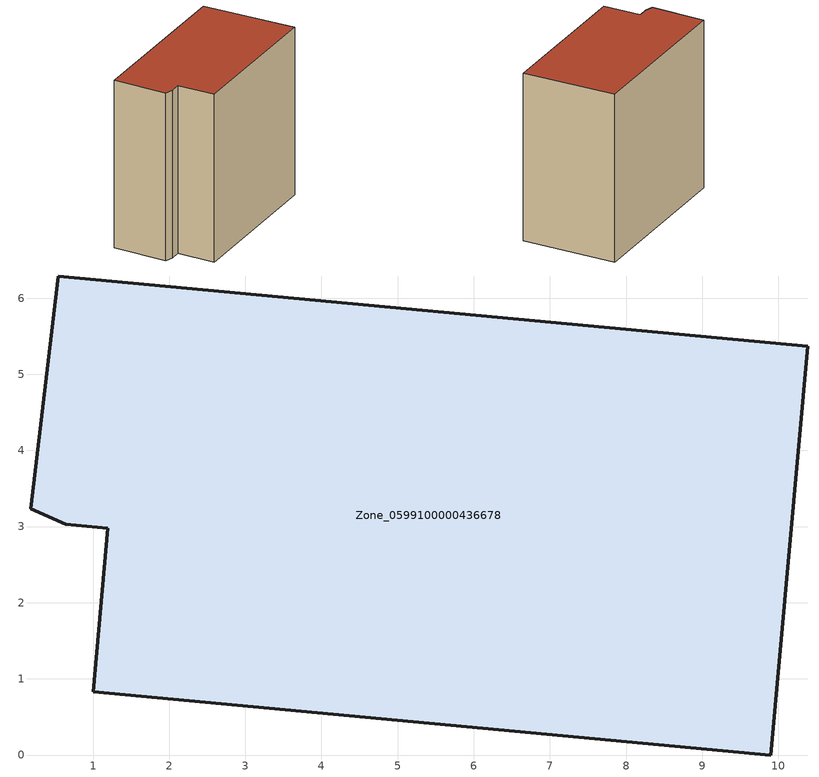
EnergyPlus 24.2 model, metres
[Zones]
Zone_0599100000436678
 floor ground (C_G): 1,0.83 1.2,2.98 0.64,3.03 0.18,3.23 0.54,6.29 10.39,5.37 9.9,0 z0
 wall outside (C_F): 0.54,6.29 0.18,3.23 0.64,3.03 1.2,2.98 1,0.83 9.9,0 10.39,5.37 0.54,6.29 z0:9.72
 roof outside (C_R): 0.64,3.03 1.2,2.98 1,0.83 9.9,0 10.39,5.37 0.54,6.29 0.18,3.23 z9.72
[BUILDING]
Pand.0599100000436678: North Axis=0; Terrain=City; Loads Convergence Tolerance Value=0.04; Temperature Convergence Tolerance Value=0.4; Solar Distribution=FullExterior; Maximum Number of Warmup Days=25; Minimum Number of Warmup Days=1
[Site:Location]
Rotterdam.The.Hague.AP_ZH_NLD Design_Conditions: Latitude=51.96; Longitude=4.45; Time Zone=1; Elevation=-4.5
[SITE:GROUNDTEMPERATURE:BUILDINGSURFACE]
18, 18, 18, 18, 18, 18, 18, 18, 18, 18, 18, 18
[MATERIAL] Thermal Absorptance=0.9; Solar Absorptance=0.7; Visible Absorptance=0.7
Name | Roughness | Thickness | Conductivity | Density | Specific Heat
G.TI.2006-2014 | MediumSmooth | 0.15 | 0.06 | 540 | 1210
F.TI.2006-2014 | Rough | 0.3 | 0.12 | 1920 | 840
R.TI.2006-2014 | MediumRough | 0.2 | 0.08 | 1500 | 1000
[CONSTRUCTION]
C_G: G.TI.2006-2014
C_F: F.TI.2006-2014
C_R: R.TI.2006-2014
[ZONE]
Zone_0599100000436678: Type=1; Multiplier=1; Ceiling Height=Autocalculate; Volume=Autocalculate; Floor Area=autocalculate; Part of Total Floor Area=Yes
[ZONEINFILTRATION:DESIGNFLOWRATE]
Infil_Zone_0599100000436678: Zone or ZoneList or Space or SpaceList=Zone_0599100000436678; Schedule=AlwaysOn; Design Flow Rate Calculation Method=Flow/Area; Flow Rate per Floor Area=0.0015; Constant Term Coefficient=1; Temperature Term Coefficient=0; Velocity Term Coefficient=0; Velocity Squared Term Coefficient=0
[HVACTEMPLATE:ZONE:IDEALLOADSAIRSYSTEM]
Zone_0599100000436678: Maximum Heating Supply Air Temperature=50; Minimum Cooling Supply Air Temperature=13; Maximum Heating Supply Air Humidity Ratio=0.0156; Minimum Cooling Supply Air Humidity Ratio=0.0077; Heating Limit=NoLimit; Cooling Limit=NoLimit; Dehumidification Control Type=ConstantSensibleHeatRatio; Cooling Sensible Heat Ratio=0.7; Dehumidification Setpoint=60; Humidification Control Type=None; Humidification Setpoint=30; Outdoor Air Method=None; Outdoor Air Flow Rate per Person=0.00944; Outdoor Air Flow Rate per Zone Floor Area=0; Outdoor Air Flow Rate per Zone=0; Demand Controlled Ventilation Type=None; Outdoor Air Economizer Type=NoEconomizer; Heat Recovery Type=None; Sensible Heat Recovery Effectiveness=0.7; Latent Heat Recovery Effectiveness=0.65
[ZONECONTROL:THERMOSTAT]
ThermostatControl_Zone_0599100000436678: Zone or ZoneList=Zone_0599100000436678; Control Type Schedule=DualSetpointControlType; Control 1=Thermostat_Zone_0599100000436678; Temperature Difference Between Cutout And Setpoint=0
[THERMOSTATSETPOINT:DUALSETPOINT]
Thermostat_Zone_0599100000436678: Heating Setpoint Temperature Schedule=HeatingSetpoint_Zone_0599100000436678; Cooling Setpoint Temperature Schedule=CoolingSetpoint_Zone_0599100000436678
[SCHEDULE:COMPACT]
HeatingSetpoint_Zone_0599100000436678: Through: 12/31, For: AllDays, Until: 24:00, 21
CoolingSetpoint_Zone_0599100000436678: Through: 12/31, For: AllDays, Until: 24:00, 24
DualSetpointControlType: Through: 12/31, For: AllDays, Until: 24:00, 4
AlwaysOn: Through: 12/31, For: AllDays, Until: 24:00, 1
